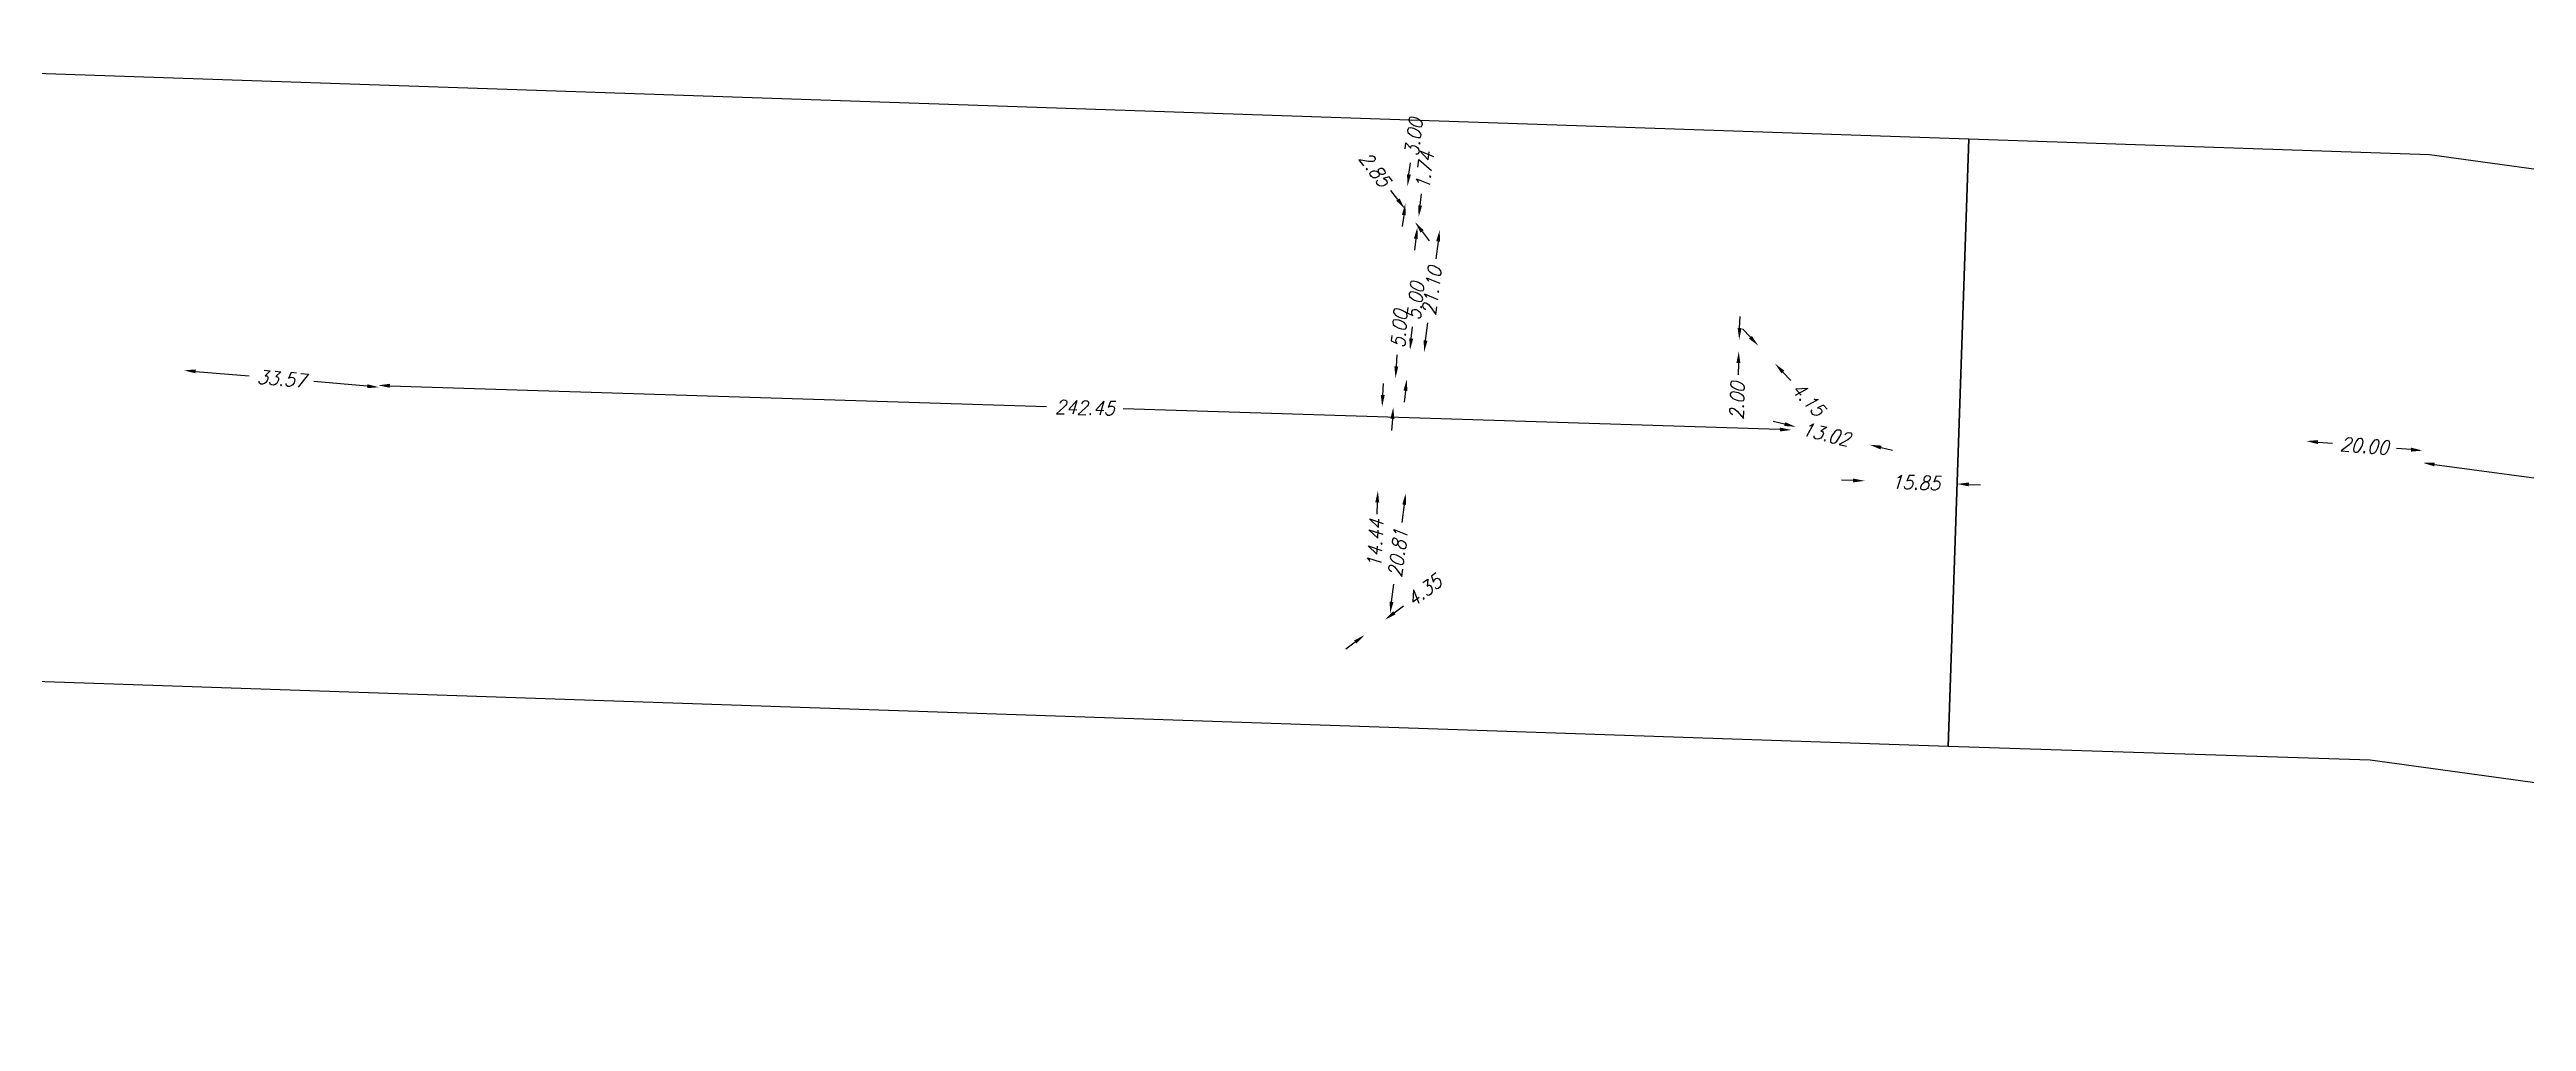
# Model space of a CAD drawing. Header units: feet. Extents: x 2209 to 2699904, y 6315 to 264949.
# Drawn here: x 2698272.3 to 2698697, y 264498.2 to 264664.9 of the extents above; entities that cross this region are included whole.
import ezdxf

# ---------------------------------------------------------------- set-up
doc = ezdxf.new("R2010")
doc.units = ezdxf.units.FT
doc.header["$MEASUREMENT"] = 0
doc.layers.add('WM-DESIGN-LF-CALCS', color=6, linetype='Continuous', plot=False)
doc.styles.add('Standard_0.9_Slanted', font='romans.shx', dxfattribs={"width": 0.9, "oblique": 15})
doc.dimstyles.new('DIM_0.12', dxfattribs={"dimtxt": 0.12, "dimasz": 0.1, "dimexe": 0.02, "dimexo": 0.02, "dimgap": 0.05, "dimtad": 0, "dimdec": 0, "dimlfac": 12, "dimzin": 1, "dimdsep": 46, "dimlunit": 4, "dimtxsty": 'Standard_0.9_Slanted', "dimcen": 0.03, "dimse1": 1, "dimse2": 1, "dimaunit": 1, "dimadec": 3, "dimazin": 0, "dimtfac": 1, "dimtdec": 0, "dimtofl": 0, "dimtmove": 0, "dimatfit": 0, "dimfxl": 1, "dimtolj": 1, "dimtzin": 0, "dimlwd": -1, "dimarcsym": 0})

# ---------------------------------------------------------------- blocks, each defined once
blk = doc.blocks.new('*D235')
at = {"layer": 'Defpoints', "color": 0, "transparency": 16777216}
for p in [(2698679.25, 264594), (2698678.64, 264589.5), (2698809.15, 264571.97)]:
    blk.add_point(p, dxfattribs=at)
at = {"layer": 'WM-DESIGN-LF-CALCS', "color": 0, "transparency": 16777216}
for p, q in [((2698681.23, 264593.73), (2698738.4, 264586.05)), ((2698807.78, 264576.74), (2698750.61, 264584.41))]:
    blk.add_line(p, q, dxfattribs=at)
for points in [[(2698681.27, 264594.06), (2698681.19, 264593.4), (2698679.25, 264594)], [(2698807.82, 264577.07), (2698807.73, 264576.41), (2698809.76, 264576.47)]]:
    blk.add_solid(points, dxfattribs=at)
at = {"layer": 'WM-DESIGN-LF-CALCS', "color": 0, "transparency": 16777216, "insert": (2698744.5, 264585.23), "char_height": 2.4, "attachment_point": 5, "rotation": 352.3502, "style": 'Standard_0.9_Slanted'}
blk.add_mtext('\\A1;131.68', dxfattribs=at)
blk = doc.blocks.new('*D249')
at = {"layer": 'Defpoints', "color": 0, "transparency": 16777216}
for p in [(2698659.25, 264597.73), (2698658.71, 264591.12), (2698678.64, 264589.5)]:
    blk.add_point(p, dxfattribs=at)
at = {"layer": 'WM-DESIGN-LF-CALCS', "color": 0, "transparency": 16777216}
for p, q in [((2698661.24, 264597.56), (2698663.7, 264597.36)), ((2698677.19, 264596.27), (2698674.72, 264596.47))]:
    blk.add_line(p, q, dxfattribs=at)
for points in [[(2698661.27, 264597.9), (2698661.21, 264597.23), (2698659.25, 264597.73)], [(2698677.21, 264596.6), (2698677.16, 264595.93), (2698679.18, 264596.1)]]:
    blk.add_solid(points, dxfattribs=at)
at = {"layer": 'WM-DESIGN-LF-CALCS', "color": 0, "transparency": 16777216, "insert": (2698669.21, 264596.92), "char_height": 2.4, "attachment_point": 5, "rotation": 355.3502, "style": 'Standard_0.9_Slanted'}
blk.add_mtext('\\A1;20.00', dxfattribs=at)
blk = doc.blocks.new('*D252')
at = {"layer": 'Defpoints', "color": 0, "transparency": 16777216}
for p in [(2698583.62, 264593.67, -115.72), (2698599.47, 264593.13, 125.3), (2698599.37, 264590.38)]:
    blk.add_point(p, dxfattribs=at)
at = {"layer": 'WM-DESIGN-LF-CALCS', "color": 0, "transparency": 16777216}
for p, q in [((2698581.53, 264590.99), (2698579.53, 264591.05)), ((2698601.37, 264590.31), (2698603.37, 264590.24))]:
    blk.add_line(p, q, dxfattribs=at)
for points in [[(2698581.54, 264591.32), (2698581.52, 264590.65), (2698583.53, 264590.92)], [(2698601.38, 264590.64), (2698601.36, 264589.98), (2698599.37, 264590.38)]]:
    blk.add_solid(points, dxfattribs=at)
at = {"layer": 'WM-DESIGN-LF-CALCS', "color": 0, "transparency": 16777216, "insert": (2698592.29, 264590.62), "char_height": 2.4, "attachment_point": 5, "rotation": 358.055, "style": 'Standard_0.9_Slanted'}
blk.add_mtext('\\A1;15.85', dxfattribs=at)
blk = doc.blocks.new('*D253')
at = {"layer": 'Defpoints', "color": 0, "transparency": 16777216}
for p in [(2698570.9, 264596.76), (2698571.73, 264600.18), (2698583.55, 264593.69)]:
    blk.add_point(p, dxfattribs=at)
at = {"layer": 'WM-DESIGN-LF-CALCS', "color": 0, "transparency": 16777216}
for p, q in [((2698569.79, 264600.65), (2698567.84, 264601.12)), ((2698586.32, 264596.63), (2698588.27, 264596.16))]:
    blk.add_line(p, q, dxfattribs=at)
for points in [[(2698569.87, 264600.97), (2698569.71, 264600.33), (2698571.73, 264600.18)], [(2698586.4, 264596.96), (2698586.24, 264596.31), (2698584.38, 264597.1)]]:
    blk.add_solid(points, dxfattribs=at)
at = {"layer": 'WM-DESIGN-LF-CALCS', "color": 0, "transparency": 16777216, "insert": (2698576.9, 264598.92), "char_height": 2.4, "attachment_point": 5, "rotation": 346.3407, "style": 'Standard_0.9_Slanted'}
blk.add_mtext('\\A1;13.02', dxfattribs=at)
blk = doc.blocks.new('*D254')
at = {"layer": 'Defpoints', "color": 0, "transparency": 16777216}
for p in [(2698328.65, 264607.29), (2698328.55, 264604.41), (2698570.89, 264596.77)]:
    blk.add_point(p, dxfattribs=at)
at = {"layer": 'WM-DESIGN-LF-CALCS', "color": 0, "transparency": 16777216}
for p, q in [((2698330.64, 264607.22), (2698443.25, 264603.67)), ((2698568.98, 264599.71), (2698456.38, 264603.26))]:
    blk.add_line(p, q, dxfattribs=at)
for points in [[(2698330.66, 264607.56), (2698330.63, 264606.89), (2698328.65, 264607.29)], [(2698568.99, 264600.04), (2698568.97, 264599.38), (2698570.98, 264599.65)]]:
    blk.add_solid(points, dxfattribs=at)
at = {"layer": 'WM-DESIGN-LF-CALCS', "color": 0, "transparency": 16777216, "insert": (2698449.81, 264603.47), "char_height": 2.4, "attachment_point": 5, "rotation": 358.1942, "style": 'Standard_0.9_Slanted'}
blk.add_mtext('\\A1;242.45', dxfattribs=at)
blk = doc.blocks.new('*D255')
at = {"layer": 'Defpoints', "color": 0, "transparency": 16777216}
for p in [(2698295.34, 264609.86), (2698295.11, 264607.3), (2698328.55, 264604.41)]:
    blk.add_point(p, dxfattribs=at)
at = {"layer": 'WM-DESIGN-LF-CALCS', "color": 0, "transparency": 16777216}
for p, q in [((2698297.33, 264609.69), (2698306.5, 264608.9)), ((2698326.78, 264607.15), (2698317.62, 264607.94))]:
    blk.add_line(p, q, dxfattribs=at)
for points in [[(2698297.36, 264610.02), (2698297.3, 264609.36), (2698295.34, 264609.86)], [(2698326.81, 264607.48), (2698326.76, 264606.81), (2698328.78, 264606.97)]]:
    blk.add_solid(points, dxfattribs=at)
at = {"layer": 'WM-DESIGN-LF-CALCS', "color": 0, "transparency": 16777216, "insert": (2698312.06, 264608.42), "char_height": 2.4, "attachment_point": 5, "rotation": 355.0608, "style": 'Standard_0.9_Slanted'}
blk.add_mtext('\\A1;33.57', dxfattribs=at)
blk = doc.blocks.new('*D257')
at = {"layer": 'Defpoints', "color": 0, "transparency": 16777216}
for p in [(2698500.25, 264568.43, 136.67), (2698501.26, 264567.09), (2698496.77, 264565.82, 136.67)]:
    blk.add_point(p, dxfattribs=at)
at = {"layer": 'WM-DESIGN-LF-CALCS', "color": 0, "transparency": 16777216}
for p, q in [((2698502.86, 264568.29), (2698504.46, 264569.49)), ((2698496.17, 264563.28), (2698494.57, 264562.08))]:
    blk.add_line(p, q, dxfattribs=at)
for points in [[(2698502.66, 264568.56), (2698503.06, 264568.02), (2698501.26, 264567.09)], [(2698495.97, 264563.55), (2698496.37, 264563.02), (2698497.77, 264564.48)]]:
    blk.add_solid(points, dxfattribs=at)
at = {"layer": 'WM-DESIGN-LF-CALCS', "color": 0, "transparency": 16777216, "insert": (2698507.98, 264572.13), "char_height": 2.4, "attachment_point": 5, "rotation": 36.8287, "style": 'Standard_0.9_Slanted'}
blk.add_mtext('\\A1;4.35', dxfattribs=at)
blk = doc.blocks.new('*D258')
at = {"layer": 'Defpoints', "color": 0, "transparency": 16777216}
for p in [(2698502.93, 264589.07), (2698504.82, 264588.82), (2698500.25, 264568.43)]:
    blk.add_point(p, dxfattribs=at)
at = {"layer": 'WM-DESIGN-LF-CALCS', "color": 0, "transparency": 16777216}
for p, q in [((2698504.57, 264586.84), (2698504.17, 264583.79)), ((2698502.4, 264570.17), (2698502.8, 264573.21))]:
    blk.add_line(p, q, dxfattribs=at)
for points in [[(2698504.24, 264586.88), (2698504.9, 264586.79), (2698504.82, 264588.82)], [(2698502.07, 264570.21), (2698502.73, 264570.13), (2698502.15, 264568.18)]]:
    blk.add_solid(points, dxfattribs=at)
at = {"layer": 'WM-DESIGN-LF-CALCS', "color": 0, "transparency": 16777216, "insert": (2698503.48, 264578.5), "char_height": 2.4, "attachment_point": 5, "rotation": 82.6053, "style": 'Standard_0.9_Slanted'}
blk.add_mtext('\\A1;20.81', dxfattribs=at)
blk = doc.blocks.new('*D259')
at = {"layer": 'Defpoints', "color": 0, "transparency": 16777216}
for p in [(2698503.66, 264603.48), (2698500.05, 264589.21), (2698502.93, 264589.07)]:
    blk.add_point(p, dxfattribs=at)
at = {"layer": 'WM-DESIGN-LF-CALCS', "color": 0, "transparency": 16777216}
for p, q in [((2698500.88, 264605.63), (2698500.99, 264607.63)), ((2698499.95, 264587.22), (2698499.85, 264585.22))]:
    blk.add_line(p, q, dxfattribs=at)
for points in [[(2698500.55, 264605.65), (2698501.22, 264605.61), (2698500.78, 264603.63)], [(2698499.61, 264587.23), (2698500.28, 264587.2), (2698500.05, 264589.21)]]:
    blk.add_solid(points, dxfattribs=at)
at = {"layer": 'WM-DESIGN-LF-CALCS', "color": 0, "transparency": 16777216, "insert": (2698499.59, 264580.16), "char_height": 2.4, "attachment_point": 5, "rotation": 87.0878, "style": 'Standard_0.9_Slanted'}
blk.add_mtext('\\A1;14.44', dxfattribs=at)
blk = doc.blocks.new('*D260')
at = {"layer": 'Defpoints', "color": 0, "transparency": 16777216}
for p in [(2698503.07, 264608.54), (2698504.04, 264608.47), (2698503.66, 264603.48)]:
    blk.add_point(p, dxfattribs=at)
at = {"layer": 'WM-DESIGN-LF-CALCS', "color": 0, "transparency": 16777216}
for p, q in [((2698503.22, 264610.54), (2698503.37, 264612.53)), ((2698502.53, 264601.56), (2698502.38, 264599.57))]:
    blk.add_line(p, q, dxfattribs=at)
for points in [[(2698502.88, 264610.56), (2698503.55, 264610.51), (2698503.07, 264608.54)], [(2698502.2, 264601.59), (2698502.87, 264601.54), (2698502.69, 264603.56)]]:
    blk.add_solid(points, dxfattribs=at)
at = {"layer": 'WM-DESIGN-LF-CALCS', "color": 0, "transparency": 16777216, "insert": (2698503.71, 264616.96), "char_height": 2.4, "attachment_point": 5, "rotation": 85.6485, "style": 'Standard_0.9_Slanted'}
blk.add_mtext('\\A1;5.00', dxfattribs=at)
blk = doc.blocks.new('*D261')
at = {"layer": 'Defpoints', "color": 0, "transparency": 16777216}
for p in [(2698504.6, 264613.44), (2698505.55, 264613.33), (2698504.04, 264608.47)]:
    blk.add_point(p, dxfattribs=at)
at = {"layer": 'WM-DESIGN-LF-CALCS', "color": 0, "transparency": 16777216}
for p, q in [((2698505.77, 264615.32), (2698506, 264617.31)), ((2698504.78, 264606.38), (2698504.56, 264604.39))]:
    blk.add_line(p, q, dxfattribs=at)
for points in [[(2698505.44, 264615.36), (2698506.11, 264615.28), (2698505.55, 264613.33)], [(2698504.45, 264606.41), (2698505.11, 264606.34), (2698505, 264608.36)]]:
    blk.add_solid(points, dxfattribs=at)
at = {"layer": 'WM-DESIGN-LF-CALCS', "color": 0, "transparency": 16777216, "insert": (2698506.49, 264621.72), "char_height": 2.4, "attachment_point": 5, "rotation": 83.6485, "style": 'Standard_0.9_Slanted'}
blk.add_mtext('\\A1;5.00', dxfattribs=at)
blk = doc.blocks.new('*D262')
at = {"layer": 'Defpoints', "color": 0, "transparency": 16777216}
for p in [(2698507.26, 264634.37), (2698510.64, 264633.94), (2698504.6, 264613.44)]:
    blk.add_point(p, dxfattribs=at)
at = {"layer": 'WM-DESIGN-LF-CALCS', "color": 0, "transparency": 16777216}
for p, q in [((2698510.39, 264631.96), (2698510, 264628.96)), ((2698508.23, 264614.99), (2698508.61, 264617.99))]:
    blk.add_line(p, q, dxfattribs=at)
for points in [[(2698510.05, 264632), (2698510.72, 264631.91), (2698510.64, 264633.94)], [(2698507.9, 264615.04), (2698508.56, 264614.95), (2698507.98, 264613.01)]]:
    blk.add_solid(points, dxfattribs=at)
at = {"layer": 'WM-DESIGN-LF-CALCS', "color": 0, "transparency": 16777216, "insert": (2698509.31, 264623.47), "char_height": 2.4, "attachment_point": 5, "rotation": 82.7529, "style": 'Standard_0.9_Slanted'}
blk.add_mtext('\\A1;21.10', dxfattribs=at)
blk = doc.blocks.new('*D263')
at = {"layer": 'Defpoints', "color": 0, "transparency": 16777216}
for p in [(2698507.04, 264636.15), (2698507.48, 264636.09), (2698507.26, 264634.37)]:
    blk.add_point(p, dxfattribs=at)
at = {"layer": 'WM-DESIGN-LF-CALCS', "color": 0, "transparency": 16777216}
for p, q in [((2698507.29, 264638.13), (2698507.54, 264640.12)), ((2698506.57, 264632.44), (2698506.31, 264630.46))]:
    blk.add_line(p, q, dxfattribs=at)
for points in [[(2698506.96, 264638.17), (2698507.62, 264638.09), (2698507.04, 264636.15)], [(2698506.24, 264632.48), (2698506.9, 264632.4), (2698506.82, 264634.43)]]:
    blk.add_solid(points, dxfattribs=at)
at = {"layer": 'WM-DESIGN-LF-CALCS', "color": 0, "transparency": 16777216, "insert": (2698508.05, 264644.12), "char_height": 2.4, "attachment_point": 5, "rotation": 82.7529, "style": 'Standard_0.9_Slanted'}
blk.add_mtext('\\A1;1.74', dxfattribs=at)
blk = doc.blocks.new('*D264')
at = {"layer": 'Defpoints', "color": 0, "transparency": 16777216}
for p in [(2698504.69, 264637.55), (2698505.75, 264638.36), (2698507.48, 264636.09)]:
    blk.add_point(p, dxfattribs=at)
at = {"layer": 'WM-DESIGN-LF-CALCS', "color": 0, "transparency": 16777216}
for p, q in [((2698503.48, 264639.14), (2698502.27, 264640.73)), ((2698507.63, 264633.7), (2698508.84, 264632.1))]:
    blk.add_line(p, q, dxfattribs=at)
for points in [[(2698503.75, 264639.35), (2698503.22, 264638.94), (2698504.69, 264637.55)], [(2698507.89, 264633.9), (2698507.36, 264633.49), (2698506.42, 264635.29)]]:
    blk.add_solid(points, dxfattribs=at)
at = {"layer": 'WM-DESIGN-LF-CALCS', "color": 0, "transparency": 16777216, "insert": (2698499.54, 264644.32), "char_height": 2.4, "attachment_point": 5, "rotation": 307.2858, "style": 'Standard_0.9_Slanted'}
blk.add_mtext('\\A1;2.85', dxfattribs=at)
blk = doc.blocks.new('*D265')
at = {"layer": 'Defpoints', "color": 0, "transparency": 16777216}
for p in [(2698505.13, 264641.46), (2698506.13, 264641.33), (2698505.75, 264638.36)]:
    blk.add_point(p, dxfattribs=at)
at = {"layer": 'WM-DESIGN-LF-CALCS', "color": 0, "transparency": 16777216}
for p, q in [((2698505.38, 264643.45), (2698505.64, 264645.43)), ((2698504.5, 264636.5), (2698504.24, 264634.52))]:
    blk.add_line(p, q, dxfattribs=at)
for points in [[(2698505.05, 264643.49), (2698505.71, 264643.4), (2698505.13, 264641.46)], [(2698504.17, 264636.54), (2698504.83, 264636.46), (2698504.75, 264638.49)]]:
    blk.add_solid(points, dxfattribs=at)
at = {"layer": 'WM-DESIGN-LF-CALCS', "color": 0, "transparency": 16777216, "insert": (2698506.2, 264649.83), "char_height": 2.4, "attachment_point": 5, "rotation": 82.7202, "style": 'Standard_0.9_Slanted'}
blk.add_mtext('\\A1;3.00', dxfattribs=at)
blk = doc.blocks.new('*D266')
at = {"layer": 'Defpoints', "color": 0, "transparency": 16777216}
for p in [(2698564.24, 264615.03), (2698561.93, 264613.11), (2698564.17, 264613.03)]:
    blk.add_point(p, dxfattribs=at)
at = {"layer": 'WM-DESIGN-LF-CALCS', "color": 0, "transparency": 16777216}
for p, q in [((2698562.07, 264617.11), (2698562.14, 264619.11)), ((2698561.87, 264611.11), (2698561.8, 264609.11))]:
    blk.add_line(p, q, dxfattribs=at)
for points in [[(2698561.74, 264617.12), (2698562.4, 264617.1), (2698562, 264615.11)], [(2698561.53, 264611.12), (2698562.2, 264611.1), (2698561.93, 264613.11)]]:
    blk.add_solid(points, dxfattribs=at)
at = {"layer": 'WM-DESIGN-LF-CALCS', "color": 0, "transparency": 16777216, "insert": (2698561.64, 264604.61), "char_height": 2.4, "attachment_point": 5, "rotation": 88.0482, "style": 'Standard_0.9_Slanted'}
blk.add_mtext('\\A1;2.00', dxfattribs=at)
blk = doc.blocks.new('*D267')
at = {"layer": 'Defpoints', "color": 0, "transparency": 16777216}
for p in [(2698564.17, 264613.03), (2698567, 264610), (2698568.12, 264611.04)]:
    blk.add_point(p, dxfattribs=at)
at = {"layer": 'WM-DESIGN-LF-CALCS', "color": 0, "transparency": 16777216}
for p, q in [((2698563.92, 264615.54), (2698562.56, 264617)), ((2698569.49, 264609.58), (2698570.85, 264608.12))]:
    blk.add_line(p, q, dxfattribs=at)
for points in [[(2698564.17, 264615.77), (2698563.68, 264615.31), (2698565.29, 264614.08)], [(2698569.73, 264609.81), (2698569.25, 264609.35), (2698568.12, 264611.04)]]:
    blk.add_solid(points, dxfattribs=at)
at = {"layer": 'WM-DESIGN-LF-CALCS', "color": 0, "transparency": 16777216, "insert": (2698573.86, 264604.9), "char_height": 2.4, "attachment_point": 5, "rotation": 313.0482, "style": 'Standard_0.9_Slanted'}
blk.add_mtext('\\A1;4.15', dxfattribs=at)

msp = doc.modelspace()

# ---------------------------------------------------------------- linework, layer by layer
at = {"layer": 'Defpoints', "extrusion": (0.000136657, -1.8764e-05, 1), "elevation": 489.12}
for points in [[(2698597.799, 264545.362), (2698146.934, 264560.682), (2698150.475, 264664.882), (2698601.34, 264649.562), (2698597.799, 264545.362)], [(2698996.02, 264498.229), (2698670.121, 264543.042), (2698597.799, 264545.362), (2698601.34, 264649.562), (2698680.342, 264646.878), (2699010.222, 264601.517), (2698996.02, 264498.229)]]:
    msp.add_lwpolyline(points, close=True, dxfattribs=at)

# ---------------------------------------------------------------- dimensions: what is measured, and where the dimension line sits
at = {"layer": 'WM-DESIGN-LF-CALCS'}
for p1, p2, distance, picture, middle in [((2698505.752, 264638.358), (2698506.132, 264641.334), 1.01, '*D265', (2698506.199, 264649.833)), ((2698507.476, 264636.093), (2698505.752, 264638.358), 1.33, '*D264', (2698499.538, 264644.323)), ((2698507.257, 264634.37), (2698507.476, 264636.093), 0.442, '*D263', (2698508.051, 264644.123)), ((2698504.595, 264613.439), (2698507.257, 264634.37), -3.407, '*D262', (2698509.306, 264623.475)), ((2698504.042, 264608.47), (2698504.595, 264613.439), -0.964, '*D261', (2698506.487, 264621.72)), ((2698503.663, 264603.485), (2698504.042, 264608.47), 0.98, '*D260', (2698503.705, 264616.959)), ((2698564.236, 264615.032), (2698564.168, 264613.033), -2.235, '*D266', (2698561.645, 264604.614)), ((2698564.168, 264613.033), (2698567.004, 264609.998), 1.533, '*D267', (2698573.86, 264604.903)), ((2698328.555, 264604.405), (2698295.114, 264607.295), -2.579, '*D255', (2698312.056, 264608.419)), ((2698570.889, 264596.765), (2698328.555, 264604.405), -2.883, '*D254', (2698449.812, 264603.466)), ((2698503.663, 264603.485), (2698502.929, 264589.067), -2.884, '*D259', (2698499.588, 264580.158)), ((2698678.643, 264589.496), (2698658.709, 264591.118), -6.63, '*D249', (2698669.213, 264596.915)), ((2698809.153, 264571.967), (2698678.643, 264589.496), -4.543, '*D235', (2698744.503, 264585.235)), ((2698500.251, 264568.431), (2698502.929, 264589.067), -1.91, '*D258', (2698503.485, 264578.503)), ((2698496.768, 264565.822), (2698500.251, 264568.431), -1.675, '*D257', (2698507.981, 264572.127, -136.668))]:
    dim = msp.add_aligned_dim(p1=p1, p2=p2, distance=distance, dimstyle='DIM_0.12', override={"dimdec": 2, "dimlfac": 1, "dimlunit": 2}, dxfattribs=at)
    dim.commit()
    dim.dimension.update_dxf_attribs({"geometry": picture, "text_midpoint": middle})
for base, p1, p2, angle, picture, middle in [((2698571.732, 264600.177), (2698583.55, 264593.691), (2698570.902, 264596.765), 166.34066, '*D253', (2698576.903, 264598.921)), ((2698599.372, 264590.38), (2698583.621, 264593.671, -115.716), (2698599.465, 264593.133, 125.303), 358.05502, '*D252', (2698592.294, 264590.62))]:
    dim = msp.add_linear_dim(base=base, p1=p1, p2=p2, angle=angle, dimstyle='DIM_0.12', override={"dimdec": 2, "dimlfac": 1, "dimlunit": 2}, dxfattribs=at)
    dim.commit()
    dim.dimension.update_dxf_attribs({"geometry": picture, "text_midpoint": middle, "dimtype": 161})

doc.saveas('drawing.dxf')
